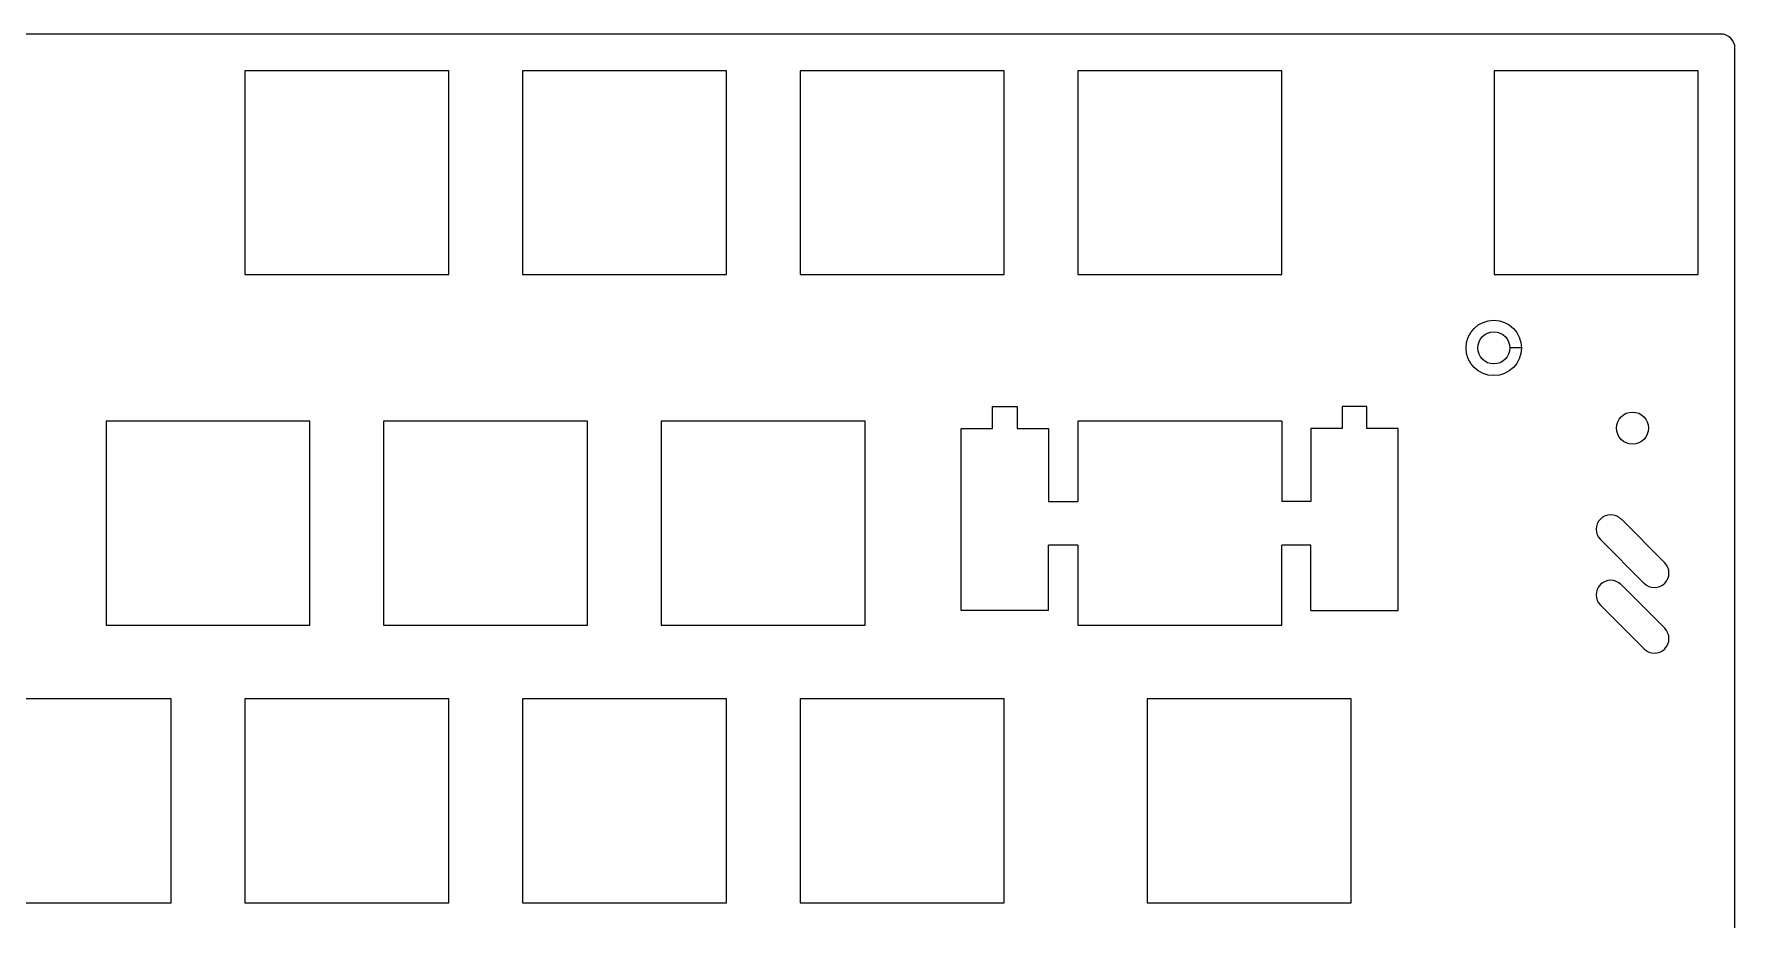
# Model space of a CAD drawing. Header units: millimetres. Extents: x 5 to 355, y 5 to 124.
# Drawn here: x 238.1 to 354.8, y 63.5 to 124.3 of the extents above; entities that cross this region are included whole.
import ezdxf

# ---------------------------------------------------------------- set-up
doc = ezdxf.new("R2010")
doc.units = ezdxf.units.MM
doc.layers.add('Body003', color=7, linetype='CONTINUOUS')

msp = doc.modelspace()

# ---------------------------------------------------------------- linework, layer by layer
at = {"layer": 'Body003'}
for p, q in [((353.8, 124.3, 10.5), (6, 124.3, 10.5)), ((353.8, 124.3, 10.5), (6, 124.3, 10.5)), ((353.8, 124.3, 11.5), (6, 124.3, 11.5)), ((353.8, 124.3, 11.5), (6, 124.3, 11.5)), ((353.8, 124.3, 10.5), (353.8, 124.3, 11.5)), ((353.8, 124.3, 10.5), (353.8, 124.3, 11.5)), ((354.8, 6, 10.5), (354.8, 123.3, 10.5)), ((354.8, 123.3, 10.5), (354.8, 123.3, 11.5)), ((354.8, 123.3, 10.5), (354.8, 123.3, 11.5)), ((354.8, 6, 10.5), (354.8, 123.3, 10.5)), ((354.8, 6, 11.5), (354.8, 123.3, 11.5)), ((354.8, 6, 11.5), (354.8, 123.3, 11.5)), ((252.55, 121.78, 10.5), (252.55, 107.78, 10.5)), ((266.55, 121.78, 10.5), (252.55, 121.78, 10.5)), ((252.55, 121.78, 11.5), (252.55, 121.78, 10.5)), ((252.55, 121.78, 11.5), (252.55, 107.78, 11.5)), ((252.55, 121.78, 10.5), (252.55, 107.78, 10.5)), ((252.55, 121.78, 11.5), (252.55, 121.78, 10.5)), ((266.55, 121.78, 11.5), (252.55, 121.78, 11.5)), ((266.55, 121.78, 10.5), (252.55, 121.78, 10.5)), ((252.55, 121.78, 11.5), (252.55, 107.78, 11.5)), ((266.55, 121.78, 11.5), (252.55, 121.78, 11.5)), ((266.55, 107.78, 10.5), (266.55, 121.78, 10.5)), ((266.55, 121.78, 11.5), (266.55, 121.78, 10.5)), ((266.55, 121.78, 11.5), (266.55, 121.78, 10.5)), ((266.55, 107.78, 11.5), (266.55, 121.78, 11.5)), ((266.55, 107.78, 10.5), (266.55, 121.78, 10.5)), ((266.55, 107.78, 11.5), (266.55, 121.78, 11.5)), ((271.6, 121.78, 10.5), (271.6, 107.78, 10.5)), ((285.6, 121.78, 10.5), (271.6, 121.78, 10.5)), ((271.6, 121.78, 11.5), (271.6, 121.78, 10.5)), ((271.6, 121.78, 11.5), (271.6, 107.78, 11.5)), ((271.6, 121.78, 10.5), (271.6, 107.78, 10.5)), ((271.6, 121.78, 11.5), (271.6, 121.78, 10.5)), ((285.6, 121.78, 11.5), (271.6, 121.78, 11.5)), ((285.6, 121.78, 10.5), (271.6, 121.78, 10.5)), ((271.6, 121.78, 11.5), (271.6, 107.78, 11.5)), ((285.6, 121.78, 11.5), (271.6, 121.78, 11.5)), ((285.6, 107.78, 10.5), (285.6, 121.78, 10.5)), ((285.6, 121.78, 11.5), (285.6, 121.78, 10.5)), ((285.6, 121.78, 11.5), (285.6, 121.78, 10.5)), ((285.6, 107.78, 11.5), (285.6, 121.78, 11.5)), ((285.6, 107.78, 10.5), (285.6, 121.78, 10.5)), ((285.6, 107.78, 11.5), (285.6, 121.78, 11.5)), ((290.65, 121.78, 10.5), (290.65, 107.78, 10.5)), ((304.65, 121.78, 10.5), (290.65, 121.78, 10.5)), ((290.65, 121.78, 11.5), (290.65, 121.78, 10.5)), ((290.65, 121.78, 11.5), (290.65, 107.78, 11.5)), ((290.65, 121.78, 10.5), (290.65, 107.78, 10.5)), ((290.65, 121.78, 11.5), (290.65, 121.78, 10.5)), ((304.65, 121.78, 11.5), (290.65, 121.78, 11.5)), ((304.65, 121.78, 10.5), (290.65, 121.78, 10.5)), ((290.65, 121.78, 11.5), (290.65, 107.78, 11.5)), ((304.65, 121.78, 11.5), (290.65, 121.78, 11.5)), ((304.65, 107.78, 10.5), (304.65, 121.78, 10.5)), ((304.65, 121.78, 11.5), (304.65, 121.78, 10.5)), ((304.65, 121.78, 11.5), (304.65, 121.78, 10.5)), ((304.65, 107.78, 11.5), (304.65, 121.78, 11.5)), ((304.65, 107.78, 10.5), (304.65, 121.78, 10.5)), ((304.65, 107.78, 11.5), (304.65, 121.78, 11.5)), ((309.7, 121.78, 10.5), (309.7, 107.78, 10.5)), ((323.7, 121.78, 10.5), (309.7, 121.78, 10.5)), ((309.7, 121.78, 11.5), (309.7, 121.78, 10.5)), ((309.7, 121.78, 11.5), (309.7, 107.78, 11.5)), ((309.7, 121.78, 10.5), (309.7, 107.78, 10.5)), ((309.7, 121.78, 11.5), (309.7, 121.78, 10.5)), ((323.7, 121.78, 11.5), (309.7, 121.78, 11.5)), ((323.7, 121.78, 10.5), (309.7, 121.78, 10.5)), ((309.7, 121.78, 11.5), (309.7, 107.78, 11.5)), ((323.7, 121.78, 11.5), (309.7, 121.78, 11.5)), ((323.7, 107.78, 10.5), (323.7, 121.78, 10.5)), ((323.7, 121.78, 11.5), (323.7, 121.78, 10.5)), ((323.7, 121.78, 11.5), (323.7, 121.78, 10.5)), ((323.7, 107.78, 11.5), (323.7, 121.78, 11.5)), ((323.7, 107.78, 10.5), (323.7, 121.78, 10.5)), ((323.7, 107.78, 11.5), (323.7, 121.78, 11.5)), ((338.27, 121.78, 10.5), (338.27, 107.78, 10.5)), ((352.27, 121.78, 10.5), (338.27, 121.78, 10.5)), ((338.27, 121.78, 11.5), (338.27, 121.78, 10.5)), ((338.27, 121.78, 11.5), (338.27, 107.78, 11.5)), ((338.27, 121.78, 10.5), (338.27, 107.78, 10.5)), ((338.27, 121.78, 11.5), (338.27, 121.78, 10.5)), ((352.27, 121.78, 11.5), (338.27, 121.78, 11.5)), ((352.27, 121.78, 10.5), (338.27, 121.78, 10.5)), ((338.27, 121.78, 11.5), (338.27, 107.78, 11.5)), ((352.27, 121.78, 11.5), (338.27, 121.78, 11.5)), ((352.27, 107.78, 10.5), (352.27, 121.78, 10.5)), ((352.27, 121.78, 11.5), (352.27, 121.78, 10.5)), ((352.27, 121.78, 11.5), (352.27, 121.78, 10.5)), ((352.27, 107.78, 11.5), (352.27, 121.78, 11.5)), ((352.27, 107.78, 10.5), (352.27, 121.78, 10.5)), ((352.27, 107.78, 11.5), (352.27, 121.78, 11.5)), ((252.55, 107.78, 10.5), (266.55, 107.78, 10.5)), ((252.55, 107.78, 11.5), (252.55, 107.78, 10.5)), ((252.55, 107.78, 11.5), (252.55, 107.78, 10.5)), ((252.55, 107.78, 11.5), (266.55, 107.78, 11.5)), ((252.55, 107.78, 10.5), (266.55, 107.78, 10.5)), ((252.55, 107.78, 11.5), (266.55, 107.78, 11.5)), ((266.55, 107.78, 11.5), (266.55, 107.78, 10.5)), ((266.55, 107.78, 11.5), (266.55, 107.78, 10.5)), ((271.6, 107.78, 10.5), (285.6, 107.78, 10.5)), ((271.6, 107.78, 11.5), (271.6, 107.78, 10.5)), ((271.6, 107.78, 11.5), (271.6, 107.78, 10.5)), ((271.6, 107.78, 11.5), (285.6, 107.78, 11.5)), ((271.6, 107.78, 10.5), (285.6, 107.78, 10.5)), ((271.6, 107.78, 11.5), (285.6, 107.78, 11.5)), ((285.6, 107.78, 11.5), (285.6, 107.78, 10.5)), ((285.6, 107.78, 11.5), (285.6, 107.78, 10.5)), ((290.65, 107.78, 10.5), (304.65, 107.78, 10.5)), ((290.65, 107.78, 11.5), (290.65, 107.78, 10.5)), ((290.65, 107.78, 11.5), (290.65, 107.78, 10.5)), ((290.65, 107.78, 11.5), (304.65, 107.78, 11.5)), ((290.65, 107.78, 10.5), (304.65, 107.78, 10.5)), ((290.65, 107.78, 11.5), (304.65, 107.78, 11.5)), ((304.65, 107.78, 11.5), (304.65, 107.78, 10.5)), ((304.65, 107.78, 11.5), (304.65, 107.78, 10.5)), ((309.7, 107.78, 10.5), (323.7, 107.78, 10.5)), ((309.7, 107.78, 11.5), (309.7, 107.78, 10.5)), ((309.7, 107.78, 11.5), (309.7, 107.78, 10.5)), ((309.7, 107.78, 11.5), (323.7, 107.78, 11.5)), ((309.7, 107.78, 10.5), (323.7, 107.78, 10.5)), ((309.7, 107.78, 11.5), (323.7, 107.78, 11.5)), ((323.7, 107.78, 11.5), (323.7, 107.78, 10.5)), ((323.7, 107.78, 11.5), (323.7, 107.78, 10.5)), ((338.27, 107.78, 10.5), (352.27, 107.78, 10.5)), ((338.27, 107.78, 11.5), (338.27, 107.78, 10.5)), ((338.27, 107.78, 11.5), (338.27, 107.78, 10.5)), ((338.27, 107.78, 11.5), (352.27, 107.78, 11.5)), ((338.27, 107.78, 10.5), (352.27, 107.78, 10.5)), ((338.27, 107.78, 11.5), (352.27, 107.78, 11.5)), ((352.27, 107.78, 11.5), (352.27, 107.78, 10.5)), ((352.27, 107.78, 11.5), (352.27, 107.78, 10.5)), ((340.15, 102.75, 10.5), (339.35, 102.75, 11.3)), ((340.15, 102.75, 10.5), (339.35, 102.75, 11.3)), ((339.35, 102.75, 11.5), (339.35, 102.75, 11.3)), ((339.35, 102.75, 11.5), (339.35, 102.75, 11.3)), ((303.85, 97.22, 10.5), (303.85, 98.72, 10.5)), ((303.85, 98.72, 10.5), (305.55, 98.72, 10.5)), ((303.85, 98.72, 11.5), (303.85, 98.72, 10.5)), ((303.85, 97.22, 11.5), (303.85, 98.72, 11.5)), ((303.85, 97.22, 10.5), (303.85, 98.72, 10.5)), ((303.85, 98.72, 11.5), (303.85, 98.72, 10.5)), ((303.85, 98.72, 11.5), (305.55, 98.72, 11.5)), ((303.85, 98.72, 10.5), (305.55, 98.72, 10.5)), ((303.85, 97.22, 11.5), (303.85, 98.72, 11.5)), ((303.85, 98.72, 11.5), (305.55, 98.72, 11.5)), ((305.55, 98.72, 10.5), (305.55, 97.22, 10.5)), ((305.55, 98.72, 11.5), (305.55, 98.72, 10.5)), ((305.55, 98.72, 11.5), (305.55, 98.72, 10.5)), ((305.55, 98.72, 11.5), (305.55, 97.22, 11.5)), ((305.55, 98.72, 10.5), (305.55, 97.22, 10.5)), ((305.55, 98.72, 11.5), (305.55, 97.22, 11.5)), ((329.55, 98.72, 10.5), (327.85, 98.72, 10.5)), ((327.85, 98.72, 10.5), (327.85, 97.22, 10.5)), ((327.85, 98.72, 11.5), (327.85, 98.72, 10.5)), ((329.55, 98.72, 11.5), (327.85, 98.72, 11.5)), ((329.55, 98.72, 10.5), (327.85, 98.72, 10.5)), ((327.85, 98.72, 11.5), (327.85, 98.72, 10.5)), ((327.85, 98.72, 11.5), (327.85, 97.22, 11.5)), ((327.85, 98.72, 10.5), (327.85, 97.22, 10.5)), ((329.55, 98.72, 11.5), (327.85, 98.72, 11.5)), ((327.85, 98.72, 11.5), (327.85, 97.22, 11.5)), ((329.55, 97.22, 10.5), (329.55, 98.72, 10.5)), ((329.55, 98.72, 11.5), (329.55, 98.72, 10.5)), ((329.55, 97.22, 11.5), (329.55, 98.72, 11.5)), ((329.55, 97.22, 10.5), (329.55, 98.72, 10.5)), ((329.55, 98.72, 11.5), (329.55, 98.72, 10.5)), ((329.55, 97.22, 11.5), (329.55, 98.72, 11.5)), ((243.03, 97.72, 10.5), (243.03, 83.72, 10.5)), ((257.02, 97.72, 10.5), (243.03, 97.72, 10.5)), ((243.03, 97.72, 11.5), (243.03, 97.72, 10.5)), ((243.03, 97.72, 11.5), (243.03, 83.72, 11.5)), ((243.03, 97.72, 10.5), (243.03, 83.72, 10.5)), ((243.03, 97.72, 11.5), (243.03, 97.72, 10.5)), ((257.02, 97.72, 11.5), (243.03, 97.72, 11.5)), ((257.02, 97.72, 10.5), (243.03, 97.72, 10.5)), ((243.03, 97.72, 11.5), (243.03, 83.72, 11.5)), ((257.02, 97.72, 11.5), (243.03, 97.72, 11.5)), ((257.02, 83.72, 10.5), (257.02, 97.72, 10.5)), ((257.02, 97.72, 11.5), (257.02, 97.72, 10.5)), ((257.02, 97.72, 11.5), (257.02, 97.72, 10.5)), ((257.02, 83.72, 11.5), (257.02, 97.72, 11.5)), ((257.02, 83.72, 10.5), (257.02, 97.72, 10.5)), ((257.02, 83.72, 11.5), (257.02, 97.72, 11.5)), ((262.07, 97.72, 10.5), (262.07, 83.72, 10.5)), ((276.07, 97.72, 10.5), (262.07, 97.72, 10.5)), ((262.07, 97.72, 11.5), (262.07, 97.72, 10.5)), ((262.07, 97.72, 11.5), (262.07, 83.72, 11.5)), ((262.07, 97.72, 10.5), (262.07, 83.72, 10.5)), ((262.07, 97.72, 11.5), (262.07, 97.72, 10.5)), ((276.07, 97.72, 11.5), (262.07, 97.72, 11.5)), ((276.07, 97.72, 10.5), (262.07, 97.72, 10.5)), ((262.07, 97.72, 11.5), (262.07, 83.72, 11.5)), ((276.07, 97.72, 11.5), (262.07, 97.72, 11.5)), ((276.07, 83.72, 10.5), (276.07, 97.72, 10.5)), ((276.07, 97.72, 11.5), (276.07, 97.72, 10.5)), ((276.07, 97.72, 11.5), (276.07, 97.72, 10.5)), ((276.07, 83.72, 11.5), (276.07, 97.72, 11.5)), ((276.07, 83.72, 10.5), (276.07, 97.72, 10.5)), ((276.07, 83.72, 11.5), (276.07, 97.72, 11.5)), ((281.12, 97.72, 10.5), (281.12, 83.72, 10.5)), ((295.12, 97.72, 10.5), (281.12, 97.72, 10.5)), ((281.12, 97.72, 11.5), (281.12, 97.72, 10.5)), ((281.12, 97.72, 11.5), (281.12, 83.72, 11.5)), ((281.12, 97.72, 10.5), (281.12, 83.72, 10.5)), ((281.12, 97.72, 11.5), (281.12, 97.72, 10.5)), ((295.12, 97.72, 11.5), (281.12, 97.72, 11.5)), ((295.12, 97.72, 10.5), (281.12, 97.72, 10.5)), ((281.12, 97.72, 11.5), (281.12, 83.72, 11.5)), ((295.12, 97.72, 11.5), (281.12, 97.72, 11.5)), ((295.12, 83.72, 10.5), (295.12, 97.72, 10.5)), ((295.12, 97.72, 11.5), (295.12, 97.72, 10.5)), ((295.12, 97.72, 11.5), (295.12, 97.72, 10.5)), ((295.12, 83.72, 11.5), (295.12, 97.72, 11.5)), ((295.12, 83.72, 10.5), (295.12, 97.72, 10.5)), ((295.12, 83.72, 11.5), (295.12, 97.72, 11.5)), ((301.7, 84.72, 10.5), (301.7, 97.22, 10.5)), ((301.7, 97.22, 10.5), (303.85, 97.22, 10.5)), ((301.7, 97.22, 11.5), (301.7, 97.22, 10.5)), ((301.7, 84.72, 11.5), (301.7, 97.22, 11.5)), ((301.7, 84.72, 10.5), (301.7, 97.22, 10.5)), ((301.7, 97.22, 11.5), (301.7, 97.22, 10.5)), ((301.7, 97.22, 11.5), (303.85, 97.22, 11.5)), ((301.7, 97.22, 10.5), (303.85, 97.22, 10.5)), ((301.7, 84.72, 11.5), (301.7, 97.22, 11.5)), ((301.7, 97.22, 11.5), (303.85, 97.22, 11.5)), ((303.85, 97.22, 11.5), (303.85, 97.22, 10.5)), ((303.85, 97.22, 11.5), (303.85, 97.22, 10.5)), ((305.55, 97.22, 10.5), (307.7, 97.22, 10.5)), ((305.55, 97.22, 11.5), (305.55, 97.22, 10.5)), ((305.55, 97.22, 11.5), (305.55, 97.22, 10.5)), ((305.55, 97.22, 11.5), (307.7, 97.22, 11.5)), ((305.55, 97.22, 10.5), (307.7, 97.22, 10.5)), ((305.55, 97.22, 11.5), (307.7, 97.22, 11.5)), ((307.7, 97.22, 10.5), (307.7, 92.22, 10.5)), ((307.7, 97.22, 11.5), (307.7, 97.22, 10.5)), ((307.7, 97.22, 11.5), (307.7, 92.22, 11.5)), ((307.7, 97.22, 10.5), (307.7, 92.22, 10.5)), ((307.7, 97.22, 11.5), (307.7, 97.22, 10.5)), ((307.7, 97.22, 11.5), (307.7, 92.22, 11.5)), ((323.7, 97.72, 10.5), (309.7, 97.72, 10.5)), ((309.7, 97.72, 10.5), (309.7, 92.22, 10.5)), ((309.7, 97.72, 11.5), (309.7, 97.72, 10.5)), ((323.7, 97.72, 11.5), (309.7, 97.72, 11.5)), ((323.7, 97.72, 10.5), (309.7, 97.72, 10.5)), ((309.7, 97.72, 11.5), (309.7, 97.72, 10.5)), ((309.7, 97.72, 11.5), (309.7, 92.22, 11.5)), ((309.7, 97.72, 10.5), (309.7, 92.22, 10.5)), ((323.7, 97.72, 11.5), (309.7, 97.72, 11.5)), ((309.7, 97.72, 11.5), (309.7, 92.22, 11.5)), ((323.7, 97.72, 10.5), (323.7, 92.22, 10.5)), ((323.7, 97.72, 11.5), (323.7, 97.72, 10.5)), ((323.7, 97.72, 11.5), (323.7, 92.22, 11.5)), ((323.7, 97.72, 10.5), (323.7, 92.22, 10.5)), ((323.7, 97.72, 11.5), (323.7, 97.72, 10.5)), ((323.7, 97.72, 11.5), (323.7, 92.22, 11.5)), ((327.85, 97.22, 10.5), (325.7, 97.22, 10.5)), ((325.7, 97.22, 10.5), (325.7, 92.22, 10.5)), ((325.7, 97.22, 11.5), (325.7, 97.22, 10.5)), ((327.85, 97.22, 11.5), (325.7, 97.22, 11.5)), ((327.85, 97.22, 10.5), (325.7, 97.22, 10.5)), ((325.7, 97.22, 11.5), (325.7, 97.22, 10.5)), ((325.7, 97.22, 11.5), (325.7, 92.22, 11.5)), ((325.7, 97.22, 10.5), (325.7, 92.22, 10.5)), ((327.85, 97.22, 11.5), (325.7, 97.22, 11.5)), ((325.7, 97.22, 11.5), (325.7, 92.22, 11.5)), ((327.85, 97.22, 11.5), (327.85, 97.22, 10.5)), ((327.85, 97.22, 11.5), (327.85, 97.22, 10.5)), ((331.7, 97.22, 10.5), (329.55, 97.22, 10.5)), ((329.55, 97.22, 11.5), (329.55, 97.22, 10.5)), ((331.7, 97.22, 11.5), (329.55, 97.22, 11.5)), ((331.7, 97.22, 10.5), (329.55, 97.22, 10.5)), ((329.55, 97.22, 11.5), (329.55, 97.22, 10.5)), ((331.7, 97.22, 11.5), (329.55, 97.22, 11.5)), ((331.7, 84.72, 10.5), (331.7, 97.22, 10.5)), ((331.7, 97.22, 11.5), (331.7, 97.22, 10.5)), ((331.7, 84.72, 11.5), (331.7, 97.22, 11.5)), ((331.7, 84.72, 10.5), (331.7, 97.22, 10.5)), ((331.7, 97.22, 11.5), (331.7, 97.22, 10.5)), ((331.7, 84.72, 11.5), (331.7, 97.22, 11.5)), ((348.88, 97.25, 11.5), (348.88, 97.25, 10.5)), ((348.88, 97.25, 11.5), (348.88, 97.25, 10.5)), ((307.7, 92.22, 10.5), (309.7, 92.22, 10.5)), ((307.7, 92.22, 11.5), (307.7, 92.22, 10.5)), ((307.7, 92.22, 11.5), (309.7, 92.22, 11.5)), ((307.7, 92.22, 10.5), (309.7, 92.22, 10.5)), ((307.7, 92.22, 11.5), (307.7, 92.22, 10.5)), ((307.7, 92.22, 11.5), (309.7, 92.22, 11.5)), ((309.7, 92.22, 11.5), (309.7, 92.22, 10.5)), ((309.7, 92.22, 11.5), (309.7, 92.22, 10.5)), ((325.7, 92.22, 10.5), (323.7, 92.22, 10.5)), ((323.7, 92.22, 11.5), (323.7, 92.22, 10.5)), ((325.7, 92.22, 11.5), (323.7, 92.22, 11.5)), ((325.7, 92.22, 10.5), (323.7, 92.22, 10.5)), ((323.7, 92.22, 11.5), (323.7, 92.22, 10.5)), ((325.7, 92.22, 11.5), (323.7, 92.22, 11.5)), ((325.7, 92.22, 11.5), (325.7, 92.22, 10.5)), ((325.7, 92.22, 11.5), (325.7, 92.22, 10.5)), ((346.98, 91.01, 10.5), (349.98, 88.01, 10.5)), ((346.98, 91.01, 11.5), (346.98, 91.01, 10.5)), ((346.98, 91.01, 11.5), (349.98, 88.01, 11.5)), ((346.98, 91.01, 10.5), (349.98, 88.01, 10.5)), ((346.98, 91.01, 11.5), (346.98, 91.01, 10.5)), ((346.98, 91.01, 11.5), (349.98, 88.01, 11.5)), ((309.7, 89.22, 10.5), (307.7, 89.22, 10.5)), ((307.7, 84.72, 10.5), (307.7, 89.22, 10.5)), ((307.7, 89.22, 11.5), (307.7, 89.22, 10.5)), ((309.7, 89.22, 11.5), (307.7, 89.22, 11.5)), ((309.7, 89.22, 10.5), (307.7, 89.22, 10.5)), ((307.7, 89.22, 11.5), (307.7, 89.22, 10.5)), ((307.7, 84.72, 11.5), (307.7, 89.22, 11.5)), ((307.7, 84.72, 10.5), (307.7, 89.22, 10.5)), ((309.7, 89.22, 11.5), (307.7, 89.22, 11.5)), ((307.7, 84.72, 11.5), (307.7, 89.22, 11.5)), ((309.7, 89.22, 10.5), (309.7, 83.72, 10.5)), ((309.7, 89.22, 11.5), (309.7, 89.22, 10.5)), ((309.7, 89.22, 11.5), (309.7, 83.72, 11.5)), ((309.7, 89.22, 10.5), (309.7, 83.72, 10.5)), ((309.7, 89.22, 11.5), (309.7, 89.22, 10.5)), ((309.7, 89.22, 11.5), (309.7, 83.72, 11.5)), ((325.7, 89.22, 10.5), (323.7, 89.22, 10.5)), ((323.7, 83.72, 10.5), (323.7, 89.22, 10.5)), ((323.7, 89.22, 11.5), (323.7, 89.22, 10.5)), ((325.7, 89.22, 11.5), (323.7, 89.22, 11.5)), ((325.7, 89.22, 10.5), (323.7, 89.22, 10.5)), ((323.7, 89.22, 11.5), (323.7, 89.22, 10.5)), ((323.7, 83.72, 11.5), (323.7, 89.22, 11.5)), ((323.7, 83.72, 10.5), (323.7, 89.22, 10.5)), ((325.7, 89.22, 11.5), (323.7, 89.22, 11.5)), ((323.7, 83.72, 11.5), (323.7, 89.22, 11.5)), ((325.7, 84.72, 10.5), (325.7, 89.22, 10.5)), ((325.7, 89.22, 11.5), (325.7, 89.22, 10.5)), ((325.7, 84.72, 11.5), (325.7, 89.22, 11.5)), ((325.7, 84.72, 10.5), (325.7, 89.22, 10.5)), ((325.7, 89.22, 11.5), (325.7, 89.22, 10.5)), ((325.7, 84.72, 11.5), (325.7, 89.22, 11.5)), ((345.57, 89.59, 10.5), (348.57, 86.59, 10.5)), ((345.57, 89.59, 11.5), (345.57, 89.59, 10.5)), ((345.57, 89.59, 11.5), (348.57, 86.59, 11.5)), ((345.57, 89.59, 10.5), (348.57, 86.59, 10.5)), ((345.57, 89.59, 11.5), (345.57, 89.59, 10.5)), ((345.57, 89.59, 11.5), (348.57, 86.59, 11.5)), ((349.98, 88.01, 11.5), (349.98, 88.01, 10.5)), ((349.98, 88.01, 11.5), (349.98, 88.01, 10.5)), ((346.98, 86.51, 10.5), (349.98, 83.51, 10.5)), ((346.98, 86.51, 11.5), (346.98, 86.51, 10.5)), ((346.98, 86.51, 11.5), (349.98, 83.51, 11.5)), ((346.98, 86.51, 10.5), (349.98, 83.51, 10.5)), ((346.98, 86.51, 11.5), (346.98, 86.51, 10.5)), ((346.98, 86.51, 11.5), (349.98, 83.51, 11.5)), ((348.57, 86.59, 11.5), (348.57, 86.59, 10.5)), ((348.57, 86.59, 11.5), (348.57, 86.59, 10.5)), ((307.7, 84.72, 10.5), (301.7, 84.72, 10.5)), ((301.7, 84.72, 11.5), (301.7, 84.72, 10.5)), ((307.7, 84.72, 11.5), (301.7, 84.72, 11.5)), ((307.7, 84.72, 10.5), (301.7, 84.72, 10.5)), ((301.7, 84.72, 11.5), (301.7, 84.72, 10.5)), ((307.7, 84.72, 11.5), (301.7, 84.72, 11.5)), ((307.7, 84.72, 11.5), (307.7, 84.72, 10.5)), ((307.7, 84.72, 11.5), (307.7, 84.72, 10.5)), ((325.7, 84.72, 10.5), (331.7, 84.72, 10.5)), ((325.7, 84.72, 11.5), (325.7, 84.72, 10.5)), ((325.7, 84.72, 11.5), (331.7, 84.72, 11.5)), ((325.7, 84.72, 10.5), (331.7, 84.72, 10.5)), ((325.7, 84.72, 11.5), (325.7, 84.72, 10.5)), ((325.7, 84.72, 11.5), (331.7, 84.72, 11.5)), ((331.7, 84.72, 11.5), (331.7, 84.72, 10.5)), ((331.7, 84.72, 11.5), (331.7, 84.72, 10.5)), ((345.57, 85.09, 10.5), (348.57, 82.09, 10.5)), ((345.57, 85.09, 11.5), (345.57, 85.09, 10.5)), ((345.57, 85.09, 11.5), (348.57, 82.09, 11.5)), ((345.57, 85.09, 10.5), (348.57, 82.09, 10.5)), ((345.57, 85.09, 11.5), (345.57, 85.09, 10.5)), ((345.57, 85.09, 11.5), (348.57, 82.09, 11.5)), ((243.03, 83.72, 10.5), (257.02, 83.72, 10.5)), ((243.03, 83.72, 11.5), (243.03, 83.72, 10.5)), ((243.03, 83.72, 11.5), (243.03, 83.72, 10.5)), ((243.03, 83.72, 11.5), (257.02, 83.72, 11.5)), ((243.03, 83.72, 10.5), (257.02, 83.72, 10.5)), ((243.03, 83.72, 11.5), (257.02, 83.72, 11.5)), ((257.02, 83.72, 11.5), (257.02, 83.72, 10.5)), ((257.02, 83.72, 11.5), (257.02, 83.72, 10.5)), ((262.07, 83.72, 10.5), (276.07, 83.72, 10.5)), ((262.07, 83.72, 11.5), (262.07, 83.72, 10.5)), ((262.07, 83.72, 11.5), (262.07, 83.72, 10.5)), ((262.07, 83.72, 11.5), (276.07, 83.72, 11.5)), ((262.07, 83.72, 10.5), (276.07, 83.72, 10.5)), ((262.07, 83.72, 11.5), (276.07, 83.72, 11.5)), ((276.07, 83.72, 11.5), (276.07, 83.72, 10.5)), ((276.07, 83.72, 11.5), (276.07, 83.72, 10.5)), ((281.12, 83.72, 10.5), (295.12, 83.72, 10.5)), ((281.12, 83.72, 11.5), (281.12, 83.72, 10.5)), ((281.12, 83.72, 11.5), (281.12, 83.72, 10.5)), ((281.12, 83.72, 11.5), (295.12, 83.72, 11.5)), ((281.12, 83.72, 10.5), (295.12, 83.72, 10.5)), ((281.12, 83.72, 11.5), (295.12, 83.72, 11.5)), ((295.12, 83.72, 11.5), (295.12, 83.72, 10.5)), ((295.12, 83.72, 11.5), (295.12, 83.72, 10.5)), ((309.7, 83.72, 10.5), (323.7, 83.72, 10.5)), ((309.7, 83.72, 11.5), (309.7, 83.72, 10.5)), ((309.7, 83.72, 11.5), (323.7, 83.72, 11.5)), ((309.7, 83.72, 10.5), (323.7, 83.72, 10.5)), ((309.7, 83.72, 11.5), (309.7, 83.72, 10.5)), ((309.7, 83.72, 11.5), (323.7, 83.72, 11.5)), ((323.7, 83.72, 11.5), (323.7, 83.72, 10.5)), ((323.7, 83.72, 11.5), (323.7, 83.72, 10.5)), ((349.98, 83.51, 11.5), (349.98, 83.51, 10.5)), ((349.98, 83.51, 11.5), (349.98, 83.51, 10.5)), ((348.57, 82.09, 11.5), (348.57, 82.09, 10.5)), ((348.57, 82.09, 11.5), (348.57, 82.09, 10.5)), ((247.5, 78.67, 10.5), (233.5, 78.67, 10.5)), ((247.5, 78.67, 11.5), (233.5, 78.67, 11.5)), ((247.5, 78.67, 10.5), (233.5, 78.67, 10.5)), ((247.5, 78.67, 11.5), (233.5, 78.67, 11.5)), ((247.5, 64.67, 10.5), (247.5, 78.67, 10.5)), ((247.5, 78.67, 11.5), (247.5, 78.67, 10.5)), ((247.5, 78.67, 11.5), (247.5, 78.67, 10.5)), ((247.5, 64.67, 11.5), (247.5, 78.67, 11.5)), ((247.5, 64.67, 10.5), (247.5, 78.67, 10.5)), ((247.5, 64.67, 11.5), (247.5, 78.67, 11.5)), ((252.55, 78.67, 10.5), (252.55, 64.67, 10.5)), ((266.55, 78.67, 10.5), (252.55, 78.67, 10.5)), ((252.55, 78.67, 11.5), (252.55, 78.67, 10.5)), ((252.55, 78.67, 11.5), (252.55, 64.67, 11.5)), ((252.55, 78.67, 10.5), (252.55, 64.67, 10.5)), ((252.55, 78.67, 11.5), (252.55, 78.67, 10.5)), ((266.55, 78.67, 11.5), (252.55, 78.67, 11.5)), ((266.55, 78.67, 10.5), (252.55, 78.67, 10.5)), ((252.55, 78.67, 11.5), (252.55, 64.67, 11.5)), ((266.55, 78.67, 11.5), (252.55, 78.67, 11.5)), ((266.55, 64.67, 10.5), (266.55, 78.67, 10.5)), ((266.55, 78.67, 11.5), (266.55, 78.67, 10.5)), ((266.55, 78.67, 11.5), (266.55, 78.67, 10.5)), ((266.55, 64.67, 11.5), (266.55, 78.67, 11.5)), ((266.55, 64.67, 10.5), (266.55, 78.67, 10.5)), ((266.55, 64.67, 11.5), (266.55, 78.67, 11.5)), ((271.6, 78.67, 10.5), (271.6, 64.67, 10.5)), ((285.6, 78.67, 10.5), (271.6, 78.67, 10.5)), ((271.6, 78.67, 11.5), (271.6, 78.67, 10.5)), ((271.6, 78.67, 11.5), (271.6, 64.67, 11.5)), ((271.6, 78.67, 10.5), (271.6, 64.67, 10.5)), ((271.6, 78.67, 11.5), (271.6, 78.67, 10.5)), ((285.6, 78.67, 11.5), (271.6, 78.67, 11.5)), ((285.6, 78.67, 10.5), (271.6, 78.67, 10.5)), ((271.6, 78.67, 11.5), (271.6, 64.67, 11.5)), ((285.6, 78.67, 11.5), (271.6, 78.67, 11.5)), ((285.6, 64.67, 10.5), (285.6, 78.67, 10.5)), ((285.6, 78.67, 11.5), (285.6, 78.67, 10.5)), ((285.6, 78.67, 11.5), (285.6, 78.67, 10.5)), ((285.6, 64.67, 11.5), (285.6, 78.67, 11.5)), ((285.6, 64.67, 10.5), (285.6, 78.67, 10.5)), ((285.6, 64.67, 11.5), (285.6, 78.67, 11.5)), ((290.65, 78.67, 10.5), (290.65, 64.67, 10.5)), ((304.65, 78.67, 10.5), (290.65, 78.67, 10.5)), ((290.65, 78.67, 11.5), (290.65, 78.67, 10.5)), ((290.65, 78.67, 11.5), (290.65, 64.67, 11.5)), ((290.65, 78.67, 10.5), (290.65, 64.67, 10.5)), ((290.65, 78.67, 11.5), (290.65, 78.67, 10.5)), ((304.65, 78.67, 11.5), (290.65, 78.67, 11.5)), ((304.65, 78.67, 10.5), (290.65, 78.67, 10.5)), ((290.65, 78.67, 11.5), (290.65, 64.67, 11.5)), ((304.65, 78.67, 11.5), (290.65, 78.67, 11.5)), ((304.65, 64.67, 10.5), (304.65, 78.67, 10.5)), ((304.65, 78.67, 11.5), (304.65, 78.67, 10.5)), ((304.65, 78.67, 11.5), (304.65, 78.67, 10.5)), ((304.65, 64.67, 11.5), (304.65, 78.67, 11.5)), ((304.65, 64.67, 10.5), (304.65, 78.67, 10.5)), ((304.65, 64.67, 11.5), (304.65, 78.67, 11.5)), ((314.46, 78.67, 10.5), (314.46, 64.67, 10.5)), ((328.46, 78.67, 10.5), (314.46, 78.67, 10.5)), ((314.46, 78.67, 11.5), (314.46, 78.67, 10.5)), ((314.46, 78.67, 11.5), (314.46, 64.67, 11.5)), ((314.46, 78.67, 10.5), (314.46, 64.67, 10.5)), ((314.46, 78.67, 11.5), (314.46, 78.67, 10.5)), ((328.46, 78.67, 11.5), (314.46, 78.67, 11.5)), ((328.46, 78.67, 10.5), (314.46, 78.67, 10.5)), ((314.46, 78.67, 11.5), (314.46, 64.67, 11.5)), ((328.46, 78.67, 11.5), (314.46, 78.67, 11.5)), ((328.46, 64.67, 10.5), (328.46, 78.67, 10.5)), ((328.46, 78.67, 11.5), (328.46, 78.67, 10.5)), ((328.46, 78.67, 11.5), (328.46, 78.67, 10.5)), ((328.46, 64.67, 11.5), (328.46, 78.67, 11.5)), ((328.46, 64.67, 10.5), (328.46, 78.67, 10.5)), ((328.46, 64.67, 11.5), (328.46, 78.67, 11.5)), ((233.5, 64.67, 10.5), (247.5, 64.67, 10.5)), ((233.5, 64.67, 11.5), (247.5, 64.67, 11.5)), ((233.5, 64.67, 10.5), (247.5, 64.67, 10.5)), ((233.5, 64.67, 11.5), (247.5, 64.67, 11.5)), ((247.5, 64.67, 11.5), (247.5, 64.67, 10.5)), ((247.5, 64.67, 11.5), (247.5, 64.67, 10.5)), ((252.55, 64.67, 10.5), (266.55, 64.67, 10.5)), ((252.55, 64.67, 11.5), (252.55, 64.67, 10.5)), ((252.55, 64.67, 11.5), (252.55, 64.67, 10.5)), ((252.55, 64.67, 11.5), (266.55, 64.67, 11.5)), ((252.55, 64.67, 10.5), (266.55, 64.67, 10.5)), ((252.55, 64.67, 11.5), (266.55, 64.67, 11.5)), ((266.55, 64.67, 11.5), (266.55, 64.67, 10.5)), ((266.55, 64.67, 11.5), (266.55, 64.67, 10.5)), ((271.6, 64.67, 10.5), (285.6, 64.67, 10.5)), ((271.6, 64.67, 11.5), (271.6, 64.67, 10.5)), ((271.6, 64.67, 11.5), (271.6, 64.67, 10.5)), ((271.6, 64.67, 11.5), (285.6, 64.67, 11.5)), ((271.6, 64.67, 10.5), (285.6, 64.67, 10.5)), ((271.6, 64.67, 11.5), (285.6, 64.67, 11.5)), ((285.6, 64.67, 11.5), (285.6, 64.67, 10.5)), ((285.6, 64.67, 11.5), (285.6, 64.67, 10.5)), ((290.65, 64.67, 10.5), (304.65, 64.67, 10.5)), ((290.65, 64.67, 11.5), (290.65, 64.67, 10.5)), ((290.65, 64.67, 11.5), (290.65, 64.67, 10.5)), ((290.65, 64.67, 11.5), (304.65, 64.67, 11.5)), ((290.65, 64.67, 10.5), (304.65, 64.67, 10.5)), ((290.65, 64.67, 11.5), (304.65, 64.67, 11.5)), ((304.65, 64.67, 11.5), (304.65, 64.67, 10.5)), ((304.65, 64.67, 11.5), (304.65, 64.67, 10.5)), ((314.46, 64.67, 10.5), (328.46, 64.67, 10.5)), ((314.46, 64.67, 11.5), (314.46, 64.67, 10.5)), ((314.46, 64.67, 11.5), (314.46, 64.67, 10.5)), ((314.46, 64.67, 11.5), (328.46, 64.67, 11.5)), ((314.46, 64.67, 10.5), (328.46, 64.67, 10.5)), ((314.46, 64.67, 11.5), (328.46, 64.67, 11.5)), ((328.46, 64.67, 11.5), (328.46, 64.67, 10.5)), ((328.46, 64.67, 11.5), (328.46, 64.67, 10.5))]:
    msp.add_line(p, q, dxfattribs=at)
for centre, radius in [((338.25, 102.75, 10.5), 1.9), ((338.25, 102.75, 10.5), 1.9), ((338.25, 102.75, 11.3), 1.1), ((338.25, 102.75, 11.5), 1.1), ((338.25, 102.75, 11.3), 1.1), ((338.25, 102.75, 11.5), 1.1), ((347.77, 97.25, 10.5), 1.1), ((347.77, 97.25, 11.5), 1.1), ((347.77, 97.25, 10.5), 1.1), ((347.77, 97.25, 11.5), 1.1)]:
    msp.add_circle(centre, radius, dxfattribs=at)
for centre, start, end in [((353.8, 123.3, 10.5), 0, 90), ((353.8, 123.3, 10.5), 0, 90), ((353.8, 123.3, 11.5), 0, 90), ((353.8, 123.3, 11.5), 0, 90), ((346.27, 90.3, 10.5), 45, -135), ((346.27, 90.3, 11.5), 45, -135), ((346.27, 90.3, 10.5), 45, -135), ((346.27, 90.3, 11.5), 45, -135), ((349.27, 87.3, 10.5), -135, 45), ((349.27, 87.3, 11.5), -135, 45), ((349.27, 87.3, 10.5), -135, 45), ((349.27, 87.3, 11.5), -135, 45), ((346.27, 85.8, 10.5), 45, -135), ((346.27, 85.8, 11.5), 45, -135), ((346.27, 85.8, 10.5), 45, -135), ((346.27, 85.8, 11.5), 45, -135), ((349.27, 82.8, 10.5), -135, 45), ((349.27, 82.8, 11.5), -135, 45), ((349.27, 82.8, 10.5), -135, 45), ((349.27, 82.8, 11.5), -135, 45)]:
    msp.add_arc(centre, 1, start, end, dxfattribs=at)

doc.saveas('drawing.dxf')
